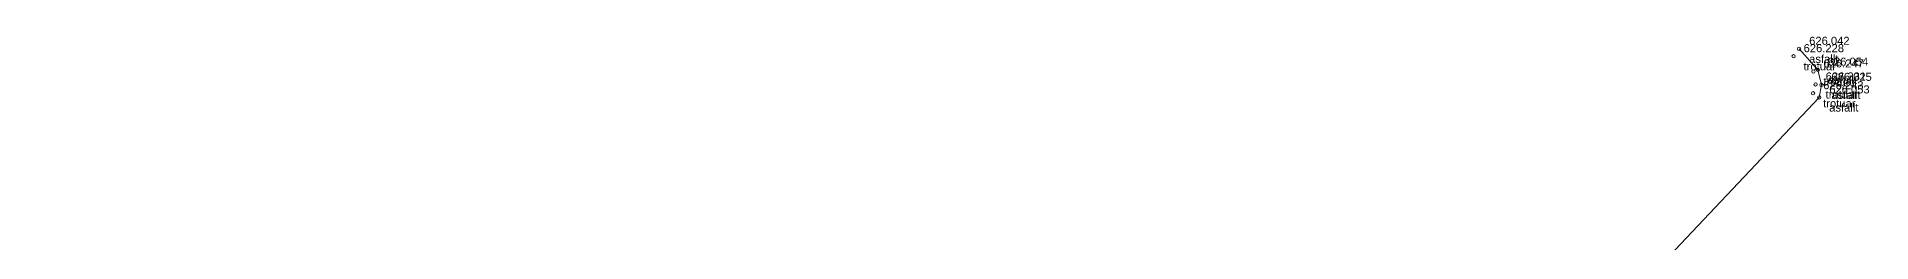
# Model space of a CAD drawing. Header units: metres. Extents: x 7511795 to 7511885.4, y 4693237.5 to 4693334.
# Drawn here: x 7511795.11 to 7511822.61, y 4693311.92 to 4693315.01 of the extents above; entities that cross this region are included whole.
import ezdxf

# ---------------------------------------------------------------- set-up
doc = ezdxf.new("R2010")
doc.units = ezdxf.units.M
doc.layers.add('asfalt', color=252, linetype='Continuous', lineweight=0)
doc.layers.add('Matjet', color=210, linetype='Continuous', lineweight=0)
doc.styles.get("Standard").update_dxf_attribs({"font": 'arial.ttf'})

# ---------------------------------------------------------------- blocks, each defined once
blk = doc.blocks.new('*U127', base_point=(7511821.831, 4693314.095, 626.053))
at = {"layer": 'Matjet', "linetype": 'ByBlock', "lineweight": -2}
blk.add_line((7511821.831, 4693314.095, 626.053), (7511821.831, 4693314.095, 626.053), dxfattribs=at)
blk.add_circle((7511821.831, 4693314.095, 626.053), 0.025, dxfattribs=at)
at = {"layer": 'Matjet', "linetype": 'ByBlock', "char_height": 0.12}
for s, insert, attachment_point in [('626.053', (7511821.981, 4693314.215, 626.053), 4), ('asfallt', (7511821.981, 4693314.004, 626.053), 1)]:
    blk.add_mtext(s, dxfattribs=dict(at, insert=insert, attachment_point=attachment_point))
blk = doc.blocks.new('*U128', base_point=(7511821.863, 4693314.284, 626.025))
at = {"layer": 'Matjet', "linetype": 'ByBlock', "lineweight": -2}
blk.add_line((7511821.863, 4693314.284, 626.025), (7511821.863, 4693314.284, 626.025), dxfattribs=at)
blk.add_circle((7511821.863, 4693314.284, 626.025), 0.025, dxfattribs=at)
at = {"layer": 'Matjet', "linetype": 'ByBlock', "char_height": 0.12}
for s, insert, attachment_point in [('626.025', (7511822.013, 4693314.404, 626.025), 4), ('asfallt', (7511822.013, 4693314.193, 626.025), 1)]:
    blk.add_mtext(s, dxfattribs=dict(at, insert=insert, attachment_point=attachment_point))
blk = doc.blocks.new('*U129', base_point=(7511821.809, 4693314.512, 626.054))
at = {"layer": 'Matjet', "linetype": 'ByBlock', "lineweight": -2}
blk.add_line((7511821.809, 4693314.512, 626.054), (7511821.809, 4693314.512, 626.054), dxfattribs=at)
blk.add_circle((7511821.809, 4693314.512, 626.054), 0.025, dxfattribs=at)
at = {"layer": 'Matjet', "linetype": 'ByBlock', "char_height": 0.12}
for s, insert, attachment_point in [('626.054', (7511821.959, 4693314.632, 626.054), 4), ('asfallt', (7511821.959, 4693314.421, 626.054), 1)]:
    blk.add_mtext(s, dxfattribs=dict(at, insert=insert, attachment_point=attachment_point))
blk = doc.blocks.new('*U130', base_point=(7511821.53, 4693314.825, 626.042))
at = {"layer": 'Matjet', "linetype": 'ByBlock', "lineweight": -2}
blk.add_line((7511821.53, 4693314.825, 626.042), (7511821.53, 4693314.825, 626.042), dxfattribs=at)
blk.add_circle((7511821.53, 4693314.825, 626.042), 0.025, dxfattribs=at)
at = {"layer": 'Matjet', "linetype": 'ByBlock', "char_height": 0.12}
for s, insert, attachment_point in [('626.042', (7511821.68, 4693314.945, 626.042), 4), ('asfallt', (7511821.68, 4693314.734, 626.042), 1)]:
    blk.add_mtext(s, dxfattribs=dict(at, insert=insert, attachment_point=attachment_point))
blk = doc.blocks.new('*U131', base_point=(7511821.447, 4693314.714, 626.228))
at = {"layer": 'Matjet', "linetype": 'ByBlock', "lineweight": -2}
blk.add_line((7511821.447, 4693314.714, 626.228), (7511821.447, 4693314.714, 626.228), dxfattribs=at)
blk.add_circle((7511821.447, 4693314.714, 626.228), 0.025, dxfattribs=at)
at = {"layer": 'Matjet', "linetype": 'ByBlock', "char_height": 0.12}
for s, insert, attachment_point in [('626.228', (7511821.597, 4693314.834, 626.228), 4), ('trotuar', (7511821.597, 4693314.623, 626.228), 1)]:
    blk.add_mtext(s, dxfattribs=dict(at, insert=insert, attachment_point=attachment_point))
blk = doc.blocks.new('*U132', base_point=(7511821.744, 4693314.485, 626.247))
at = {"layer": 'Matjet', "linetype": 'ByBlock', "lineweight": -2}
blk.add_line((7511821.744, 4693314.485, 626.247), (7511821.744, 4693314.485, 626.247), dxfattribs=at)
blk.add_circle((7511821.744, 4693314.485, 626.247), 0.025, dxfattribs=at)
at = {"layer": 'Matjet', "linetype": 'ByBlock', "char_height": 0.12}
for s, insert, attachment_point in [('626.247', (7511821.894, 4693314.605, 626.247), 4), ('trotuar', (7511821.894, 4693314.394, 626.247), 1)]:
    blk.add_mtext(s, dxfattribs=dict(at, insert=insert, attachment_point=attachment_point))
blk = doc.blocks.new('*U133', base_point=(7511821.777, 4693314.29, 626.231))
at = {"layer": 'Matjet', "linetype": 'ByBlock', "lineweight": -2}
blk.add_line((7511821.777, 4693314.29, 626.231), (7511821.777, 4693314.29, 626.231), dxfattribs=at)
blk.add_circle((7511821.777, 4693314.29, 626.231), 0.025, dxfattribs=at)
at = {"layer": 'Matjet', "linetype": 'ByBlock', "char_height": 0.12}
for s, insert, attachment_point in [('626.231', (7511821.927, 4693314.41, 626.231), 4), ('trotuar', (7511821.927, 4693314.199, 626.231), 1)]:
    blk.add_mtext(s, dxfattribs=dict(at, insert=insert, attachment_point=attachment_point))
blk = doc.blocks.new('*U134', base_point=(7511821.74, 4693314.158, 626.243))
at = {"layer": 'Matjet', "linetype": 'ByBlock', "lineweight": -2}
blk.add_line((7511821.74, 4693314.158, 626.243), (7511821.74, 4693314.158, 626.243), dxfattribs=at)
blk.add_circle((7511821.74, 4693314.158, 626.243), 0.025, dxfattribs=at)
at = {"layer": 'Matjet', "linetype": 'ByBlock', "char_height": 0.12}
for s, insert, attachment_point in [('626.243', (7511821.89, 4693314.278, 626.243), 4), ('trotuar', (7511821.89, 4693314.067, 626.243), 1)]:
    blk.add_mtext(s, dxfattribs=dict(at, insert=insert, attachment_point=attachment_point))

msp = doc.modelspace()

# ---------------------------------------------------------------- linework, layer by layer
at = {"layer": 'asfalt'}
msp.add_polyline3d([(7511795.107, 4693276.287, 625.87), (7511803.151, 4693290.368, 625.976), (7511808.786, 4693298.891, 626.038), (7511813.855, 4693305.353, 626.043), (7511815.127, 4693306.806, 626.025), (7511818.542, 4693310.611, 626.057), (7511821.831, 4693314.095, 626.053), (7511821.863, 4693314.284, 626.025), (7511821.809, 4693314.512, 626.054), (7511821.53, 4693314.825, 626.042)], dxfattribs=at)

# ---------------------------------------------------------------- block references
at = {"layer": 'Matjet'}
for name, p in [('*U130', (7511821.53, 4693314.825, 626.042)), ('*U131', (7511821.447, 4693314.714, 626.228)), ('*U132', (7511821.744, 4693314.485, 626.247)), ('*U129', (7511821.809, 4693314.512, 626.054)), ('*U133', (7511821.777, 4693314.29, 626.231)), ('*U128', (7511821.863, 4693314.284, 626.025)), ('*U134', (7511821.74, 4693314.158, 626.243)), ('*U127', (7511821.831, 4693314.095, 626.053))]:
    msp.add_blockref(name, p, dxfattribs=at)

doc.saveas('drawing.dxf')
